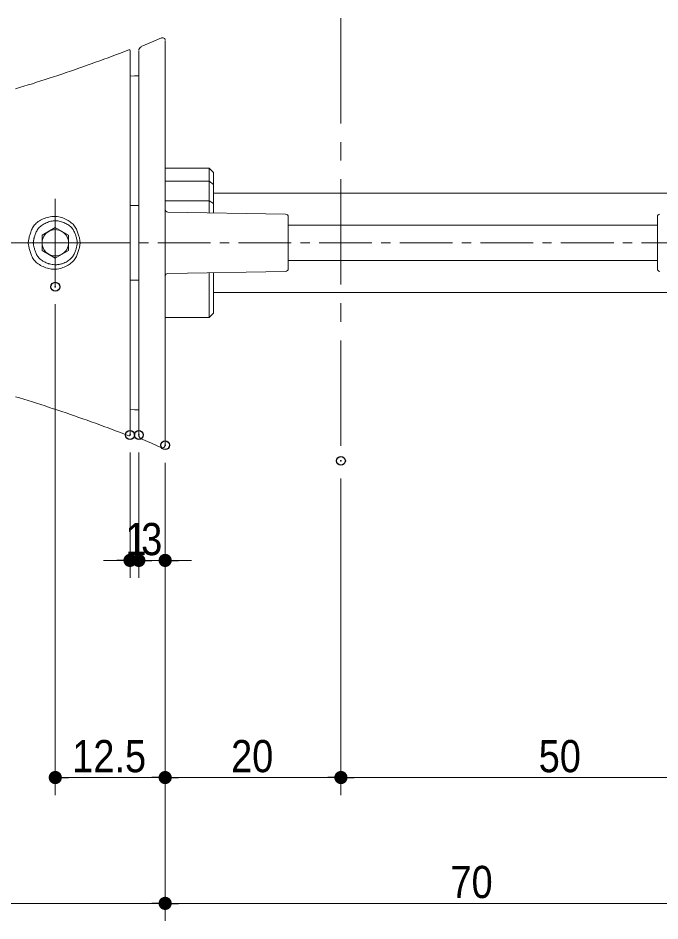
# Model space of a CAD drawing. Units: millimetres, scale not verified. Extents: x -606 to 606, y -304 to 304.
# Drawn here: x -221.9 to -148.9, y -168.3 to -65.5 of the extents above; entities that cross this region are included whole.
import ezdxf
from ezdxf.enums import TextEntityAlignment as Align

# ---------------------------------------------------------------- set-up
doc = ezdxf.new("R2010")
doc.units = ezdxf.units.MM
doc.header["$LTSCALE"] = 2
doc.header["$PDMODE"] = 32
doc.header["$PDSIZE"] = 1
doc.linetypes.add('USER1', pattern=[9.172222, 5.997222, -1.058333, 1.058333, -1.058333])
for name, color, linetype, lineweight in [('0-1_3一般', 7, 'Continuous', 15), ('0-2_2寸法-1', 7, 'Continuous', 5), ('0-3_0', 7, 'Continuous', 25)]:
    doc.layers.add(name, color=color, linetype=linetype, lineweight=lineweight)
doc.layers.add('0-4_Defpoints', color=7, linetype='Continuous')
doc.styles.add('ＭＳ Ｐゴシック', font='')
doc.styles.get('ＭＳ Ｐゴシック').set_extended_font_data('MS PGothic')

# ---------------------------------------------------------------- blocks, each defined once
blk = doc.blocks.new('_Dot')
at = {"layer": '0-3_0'}
blk.add_line((-1, 0), (-2, 0), dxfattribs=at)
for points in [[(0, 0), (-1, 0), (-0.992, 0.125)], [(0, 0), (-0.992, -0.125), (-1, 0)], [(0, 0), (-0.992, 0.125), (-0.969, 0.249)], [(0, 0), (-0.969, -0.249), (-0.992, -0.125)], [(0, 0), (-0.969, 0.249), (-0.93, 0.368)], [(0, 0), (-0.93, -0.368), (-0.969, -0.249)], [(0, 0), (-0.93, 0.368), (-0.876, 0.482)], [(0, 0), (-0.876, -0.482), (-0.93, -0.368)], [(0, 0), (-0.876, 0.482), (-0.809, 0.588)], [(0, 0), (-0.809, -0.588), (-0.876, -0.482)], [(0, 0), (-0.809, 0.588), (-0.729, 0.685)], [(0, 0), (-0.729, -0.685), (-0.809, -0.588)], [(0, 0), (-0.729, 0.685), (-0.637, 0.771)], [(0, 0), (-0.637, -0.771), (-0.729, -0.685)], [(0, 0), (-0.637, 0.771), (-0.536, 0.844)], [(0, 0), (-0.536, -0.844), (-0.637, -0.771)], [(0, 0), (-0.536, 0.844), (-0.426, 0.905)], [(0, 0), (-0.426, -0.905), (-0.536, -0.844)], [(0, 0), (-0.426, 0.905), (-0.309, 0.951)], [(0, 0), (-0.309, -0.951), (-0.426, -0.905)], [(0, 0), (-0.309, 0.951), (-0.187, 0.982)], [(0, 0), (-0.187, -0.982), (-0.309, -0.951)], [(0, 0), (-0.187, 0.982), (-0.063, 0.998)], [(0, 0), (-0.063, -0.998), (-0.187, -0.982)], [(0, 0), (-0.063, 0.998), (0.063, 0.998)], [(0, 0), (0.063, -0.998), (-0.063, -0.998)], [(0, 0), (0.063, 0.998), (0.187, 0.982)], [(0, 0), (0.187, 0.982), (0.309, 0.951)], [(0, 0), (0.309, 0.951), (0.426, 0.905)], [(0, 0), (0.426, 0.905), (0.536, 0.844)], [(0, 0), (0.536, 0.844), (0.637, 0.771)], [(0, 0), (0.637, 0.771), (0.729, 0.685)], [(0, 0), (0.729, 0.685), (0.809, 0.588)], [(0, 0), (0.809, 0.588), (0.876, 0.482)], [(0, 0), (0.876, 0.482), (0.93, 0.368)], [(0, 0), (0.93, 0.368), (0.969, 0.249)], [(0, 0), (0.969, 0.249), (0.992, 0.125)], [(0, 0), (0.992, 0.125), (1, 0)], [(0, 0), (0.187, -0.982), (0.063, -0.998)], [(0, 0), (0.309, -0.951), (0.187, -0.982)], [(0, 0), (0.426, -0.905), (0.309, -0.951)], [(0, 0), (0.536, -0.844), (0.426, -0.905)], [(0, 0), (0.637, -0.771), (0.536, -0.844)], [(0, 0), (0.729, -0.685), (0.637, -0.771)], [(0, 0), (0.809, -0.588), (0.729, -0.685)], [(0, 0), (0.876, -0.482), (0.809, -0.588)], [(0, 0), (0.93, -0.368), (0.876, -0.482)], [(0, 0), (0.969, -0.249), (0.93, -0.368)], [(0, 0), (0.992, -0.125), (0.969, -0.249)], [(0, 0), (1, 0), (0.992, -0.125)]]:
    blk.add_solid(points, dxfattribs=at)
blk = doc.blocks.new('グループ-4')
at = {"layer": '0-1_3一般', "linetype": 'USER1', "lineweight": 5}
for p, q in [((-77.845, -177.158), (-77.845, -172.158)), ((-77.845, -182.158), (-77.845, -177.158)), ((-82.845, -182.158), (-169.888, -182.158)), ((-77.845, -182.158), (-82.845, -182.158)), ((-77.845, -182.158), (-77.845, -187.158)), ((-77.845, -182.158), (-72.845, -182.158)), ((-72.845, -182.158), (198.931, -182.158)), ((-77.845, -187.158), (-77.845, -192.158))]:
    blk.add_line(p, q, dxfattribs=at)

msp = doc.modelspace()

# ---------------------------------------------------------------- linework, layer by layer
at = {"layer": '0-1_3一般', "linetype": 'USER1', "lineweight": 5}
msp.add_line((-185.173, -65.499), (-185.173, -115.893), dxfattribs=at)
at = {"layer": '0-1_3一般'}
for p, q in [((-209.31, -69.139), (-209.31, -69.115)), ((-209.307, -69.116), (-209.31, -69.116)), ((-208.173, -69.267), (-208.173, -69.278)), ((-205.173, -69.208), (-205.173, -69.244)), ((-205.173, -69.244), (-205.173, -82.939)), ((-208.173, -83.279), (-208.173, -70.365)), ((-208.673, -72.079), (-209.184, -72.117)), ((-208.173, -72.079), (-208.673, -72.079)), ((-200.173, -82.579), (-205.173, -82.579)), ((-205.173, -82.939), (-205.173, -99.219)), ((-199.673, -83.079), (-200.173, -82.579)), ((-200.173, -84.051), (-200.173, -82.579)), ((-199.673, -83.079), (-199.673, -84.438)), ((-208.173, -98.879), (-208.173, -83.279)), ((-205.173, -84.051), (-200.173, -84.051)), ((-205.173, -86.299), (-200.173, -86.299)), ((-200.173, -87.669), (-200.173, -86.299)), ((-199.673, -85.422), (-140.673, -85.422)), ((-208.673, -86.829), (-209.173, -86.829)), ((-208.173, -86.829), (-208.673, -86.829)), ((-199.673, -86.619), (-199.673, -87.677)), ((-191.467, -87.824), (-204.878, -87.585)), ((-191.173, -88.124), (-191.173, -94.035)), ((-149.173, -91.079), (-149.173, -88.124)), ((-217.673, -89.347), (-219.173, -90.213)), ((-149.173, -89.079), (-191.173, -89.079)), ((-149.173, -94.035), (-149.173, -91.079)), ((-217.673, -92.811), (-216.173, -91.945)), ((-191.173, -93.079), (-149.173, -93.079)), ((-204.878, -94.574), (-191.467, -94.335)), ((-200.173, -99.579), (-200.173, -94.49)), ((-199.673, -94.481), (-199.673, -99.079)), ((-209.173, -95.329), (-208.673, -95.329)), ((-208.673, -95.329), (-208.173, -95.329)), ((-199.673, -96.736), (-140.673, -96.736)), ((-208.173, -111.794), (-208.173, -98.879)), ((-205.173, -99.219), (-205.173, -112.915)), ((-205.173, -99.579), (-200.173, -99.579)), ((-200.173, -99.579), (-199.673, -99.079)), ((-209.184, -110.042), (-208.673, -110.079)), ((-208.673, -110.079), (-208.173, -110.079)), ((-208.173, -112.881), (-208.173, -111.794)), ((-209.31, -113.044), (-209.31, -113.019)), ((-209.185, -112.999), (-209.183, -112.995)), ((-205.173, -114.042), (-205.173, -114.032))]:
    msp.add_line(p, q, dxfattribs=at)
for points in [[(-205.578, -67.755), (-206.732, -68.255), (-207.885, -68.755)], [(-205.173, -68.127), (-205.173, -68.127), (-205.173, -68.129), (-205.173, -68.134), (-205.173, -68.141), (-205.173, -68.149), (-205.173, -68.161), (-205.173, -68.174), (-205.173, -68.189), (-205.173, -68.207), (-205.173, -68.227), (-205.173, -68.249), (-205.173, -68.273), (-205.173, -68.299), (-205.173, -68.327), (-205.173, -68.358), (-205.173, -68.391), (-205.173, -68.426), (-205.173, -68.461), (-205.173, -68.497), (-205.173, -68.533), (-205.173, -68.568), (-205.173, -68.604), (-205.173, -68.639), (-205.173, -68.675), (-205.173, -68.71), (-205.173, -68.746), (-205.173, -68.781), (-205.173, -68.817), (-205.173, -68.853), (-205.173, -68.888), (-205.173, -68.924), (-205.173, -68.959), (-205.173, -68.995), (-205.173, -69.03), (-205.173, -69.066), (-205.173, -69.101), (-205.173, -69.137), (-205.173, -69.173), (-205.173, -69.208)], [(-222.217, -73.563), (-221.733, -73.416), (-221.249, -73.268), (-220.766, -73.118), (-220.284, -72.967), (-219.801, -72.814), (-219.32, -72.66), (-218.839, -72.505), (-218.358, -72.348), (-217.877, -72.19), (-217.398, -72.031), (-216.918, -71.87), (-216.439, -71.708), (-215.961, -71.544), (-215.483, -71.38), (-215.005, -71.214), (-214.528, -71.046), (-214.051, -70.877), (-213.575, -70.707), (-213.099, -70.535), (-212.624, -70.363), (-212.149, -70.188), (-211.675, -70.013), (-211.201, -69.836), (-210.728, -69.658), (-210.255, -69.478), (-209.782, -69.297), (-209.31, -69.115)], [(-209.183, -69.163), (-209.185, -69.16), (-209.187, -69.157), (-209.189, -69.154), (-209.192, -69.151), (-209.194, -69.148), (-209.196, -69.146), (-209.199, -69.143), (-209.202, -69.141), (-209.204, -69.138), (-209.207, -69.136), (-209.21, -69.134), (-209.213, -69.132), (-209.216, -69.13), (-209.219, -69.128), (-209.222, -69.127), (-209.225, -69.125), (-209.229, -69.124), (-209.232, -69.122), (-209.236, -69.121), (-209.239, -69.12), (-209.243, -69.119), (-209.246, -69.118), (-209.25, -69.117), (-209.253, -69.116), (-209.257, -69.115), (-209.261, -69.115), (-209.264, -69.114), (-209.268, -69.114), (-209.271, -69.113), (-209.275, -69.113), (-209.278, -69.113), (-209.282, -69.113), (-209.285, -69.113), (-209.289, -69.113), (-209.292, -69.114), (-209.296, -69.114), (-209.3, -69.114), (-209.303, -69.115), (-209.307, -69.116)], [(-209.173, -69.207), (-209.173, -91.079), (-209.173, -112.951)], [(-208.173, -70.365), (-208.173, -70.326), (-208.173, -70.287), (-208.173, -70.248), (-208.173, -70.209), (-208.173, -70.171), (-208.173, -70.132), (-208.173, -70.093), (-208.173, -70.054), (-208.173, -70.016), (-208.173, -69.977), (-208.173, -69.938), (-208.173, -69.899), (-208.173, -69.86), (-208.173, -69.822), (-208.173, -69.783), (-208.173, -69.744), (-208.173, -69.705), (-208.173, -69.666), (-208.173, -69.628), (-208.173, -69.589), (-208.173, -69.55), (-208.173, -69.511), (-208.173, -69.475), (-208.173, -69.441), (-208.173, -69.409), (-208.173, -69.381), (-208.173, -69.356), (-208.173, -69.333), (-208.173, -69.313), (-208.173, -69.296), (-208.173, -69.281), (-208.173, -69.27), (-208.173, -69.261), (-208.173, -69.255), (-208.173, -69.252), (-208.173, -69.251), (-208.173, -69.254), (-208.173, -69.259), (-208.173, -69.267)], [(-220.761, -91.078), (-220.75, -90.99), (-220.736, -90.9), (-220.719, -90.808), (-220.7, -90.712), (-220.679, -90.614), (-220.655, -90.514), (-220.628, -90.411), (-220.598, -90.305), (-220.567, -90.196), (-220.532, -90.085), (-220.495, -89.971), (-220.455, -89.855), (-220.413, -89.735), (-220.369, -89.614), (-220.318, -89.493), (-220.26, -89.376), (-220.193, -89.263), (-220.117, -89.154), (-220.033, -89.05), (-219.941, -88.949), (-219.84, -88.853), (-219.731, -88.761), (-219.613, -88.673), (-219.487, -88.589), (-219.352, -88.509), (-219.21, -88.434), (-219.058, -88.363), (-218.898, -88.295), (-218.735, -88.235), (-218.571, -88.184), (-218.409, -88.143), (-218.247, -88.111), (-218.085, -88.088), (-217.924, -88.075), (-217.763, -88.072), (-217.603, -88.078), (-217.444, -88.093), (-217.285, -88.118), (-217.126, -88.153)], [(-217.126, -88.153), (-216.968, -88.197), (-216.811, -88.25), (-216.654, -88.313), (-216.501, -88.383), (-216.356, -88.456), (-216.219, -88.534), (-216.09, -88.615), (-215.968, -88.699), (-215.854, -88.788), (-215.748, -88.88), (-215.649, -88.977), (-215.559, -89.077), (-215.476, -89.181), (-215.401, -89.288), (-215.333, -89.4), (-215.274, -89.515), (-215.222, -89.634), (-215.175, -89.754), (-215.132, -89.871), (-215.092, -89.985), (-215.054, -90.097), (-215.02, -90.207), (-214.989, -90.314), (-214.961, -90.419), (-214.935, -90.52), (-214.913, -90.62), (-214.894, -90.717), (-214.878, -90.811), (-214.865, -90.903), (-214.856, -90.992), (-214.849, -91.079), (-214.849, -91.079)], [(-218.167, -88.635), (-218.303, -88.668), (-218.439, -88.709), (-218.576, -88.756), (-218.709, -88.81), (-218.836, -88.867), (-218.956, -88.928), (-219.07, -88.992), (-219.177, -89.06), (-219.277, -89.132), (-219.37, -89.208), (-219.457, -89.287), (-219.537, -89.369), (-219.61, -89.456), (-219.677, -89.546), (-219.737, -89.64), (-219.79, -89.737), (-219.837, -89.838), (-219.879, -89.94), (-219.918, -90.04), (-219.955, -90.137), (-219.988, -90.233), (-220.019, -90.326), (-220.047, -90.417), (-220.073, -90.505), (-220.095, -90.592), (-220.115, -90.676), (-220.132, -90.759), (-220.146, -90.839), (-220.158, -90.916), (-220.167, -90.992), (-220.173, -91.065), (-220.173, -91.065)], [(-215.173, -91.063), (-215.178, -90.989), (-215.187, -90.914), (-215.198, -90.837), (-215.212, -90.757), (-215.229, -90.676), (-215.248, -90.592), (-215.27, -90.507), (-215.295, -90.419), (-215.323, -90.33), (-215.353, -90.238), (-215.386, -90.145), (-215.422, -90.049), (-215.461, -89.952), (-215.502, -89.852), (-215.548, -89.753), (-215.6, -89.658), (-215.658, -89.565), (-215.722, -89.477), (-215.793, -89.391), (-215.87, -89.309), (-215.953, -89.23), (-216.042, -89.154), (-216.138, -89.082), (-216.24, -89.013), (-216.348, -88.948), (-216.462, -88.886), (-216.582, -88.827), (-216.709, -88.772), (-216.839, -88.722), (-216.969, -88.679), (-217.101, -88.644), (-217.232, -88.617), (-217.364, -88.597), (-217.497, -88.584), (-217.63, -88.58), (-217.763, -88.582), (-217.897, -88.592), (-218.032, -88.61), (-218.167, -88.635)], [(-216.173, -91.945), (-216.173, -90.213), (-217.673, -89.347)], [(-220.075, -90.389), (-220.173, -91.079), (-220.166, -91.254)], [(-219.173, -90.213), (-219.173, -91.945), (-217.673, -92.811)], [(-218.41, -94.016), (-218.573, -93.974), (-218.736, -93.923), (-218.9, -93.862), (-219.06, -93.795), (-219.211, -93.723), (-219.354, -93.648), (-219.489, -93.568), (-219.615, -93.484), (-219.732, -93.396), (-219.842, -93.304), (-219.942, -93.207), (-220.035, -93.107), (-220.119, -93.002), (-220.194, -92.894), (-220.261, -92.781), (-220.32, -92.664), (-220.37, -92.542), (-220.415, -92.421), (-220.457, -92.301), (-220.496, -92.185), (-220.533, -92.071), (-220.567, -91.96), (-220.599, -91.851), (-220.629, -91.745), (-220.655, -91.642), (-220.679, -91.541), (-220.701, -91.443), (-220.72, -91.348), (-220.736, -91.255), (-220.75, -91.165), (-220.761, -91.078)], [(-220.173, -91.065), (-220.167, -91.139), (-220.159, -91.216), (-220.148, -91.294), (-220.135, -91.375), (-220.118, -91.458), (-220.099, -91.543), (-220.077, -91.631), (-220.053, -91.72), (-220.025, -91.812), (-219.995, -91.906), (-219.962, -92.002), (-219.926, -92.101), (-219.887, -92.202), (-219.846, -92.305), (-219.799, -92.407), (-219.746, -92.506), (-219.686, -92.601), (-219.62, -92.692), (-219.546, -92.779), (-219.466, -92.863), (-219.379, -92.943), (-219.285, -93.02), (-219.185, -93.092), (-219.077, -93.161), (-218.963, -93.226), (-218.842, -93.288), (-218.715, -93.346), (-218.58, -93.4), (-218.442, -93.448), (-218.305, -93.489), (-218.169, -93.523), (-218.032, -93.548), (-217.897, -93.566), (-217.762, -93.576), (-217.627, -93.579), (-217.493, -93.574), (-217.36, -93.561), (-217.227, -93.541), (-217.094, -93.513)], [(-214.849, -91.079), (-214.856, -91.166), (-214.865, -91.255), (-214.878, -91.347), (-214.894, -91.442), (-214.913, -91.539), (-214.935, -91.638), (-214.961, -91.74), (-214.989, -91.845), (-215.02, -91.952), (-215.054, -92.061), (-215.092, -92.174), (-215.132, -92.288), (-215.176, -92.405), (-215.222, -92.525), (-215.274, -92.644), (-215.334, -92.759), (-215.401, -92.871), (-215.476, -92.978), (-215.559, -93.082), (-215.65, -93.182), (-215.748, -93.279), (-215.855, -93.371), (-215.969, -93.46), (-216.09, -93.544), (-216.22, -93.625), (-216.357, -93.703), (-216.502, -93.776), (-216.655, -93.846), (-216.812, -93.909), (-216.969, -93.962), (-217.127, -94.006), (-217.286, -94.041), (-217.445, -94.065), (-217.604, -94.081), (-217.765, -94.087), (-217.925, -94.083), (-218.086, -94.07), (-218.248, -94.048), (-218.41, -94.016)], [(-217.094, -93.513), (-216.962, -93.477), (-216.831, -93.434), (-216.7, -93.383), (-216.572, -93.327), (-216.451, -93.267), (-216.336, -93.204), (-216.228, -93.137), (-216.126, -93.067), (-216.03, -92.994), (-215.94, -92.917), (-215.857, -92.837), (-215.78, -92.754), (-215.71, -92.667), (-215.646, -92.577), (-215.588, -92.484), (-215.536, -92.387), (-215.491, -92.286), (-215.451, -92.186), (-215.413, -92.087), (-215.378, -91.99), (-215.345, -91.895), (-215.316, -91.803), (-215.289, -91.712), (-215.265, -91.624), (-215.243, -91.537), (-215.225, -91.453), (-215.209, -91.371), (-215.196, -91.291), (-215.185, -91.213), (-215.178, -91.137), (-215.173, -91.063)], [(-218.496, -93.44), (-218.445, -93.457), (-217.673, -93.579)], [(-217.673, -93.579), (-216.9, -93.457), (-216.704, -93.384)], [(-209.31, -113.044), (-209.782, -112.862), (-210.255, -112.681), (-210.728, -112.501), (-211.201, -112.323), (-211.675, -112.146), (-212.149, -111.97), (-212.624, -111.796), (-213.099, -111.623), (-213.575, -111.451), (-214.051, -111.281), (-214.528, -111.112), (-215.005, -110.945), (-215.483, -110.779), (-215.961, -110.614), (-216.439, -110.451), (-216.918, -110.289), (-217.398, -110.128), (-217.877, -109.969), (-218.358, -109.81), (-218.839, -109.654), (-219.32, -109.499), (-219.801, -109.345), (-220.284, -109.192), (-220.766, -109.041), (-221.249, -108.891), (-221.733, -108.742), (-222.217, -108.595)], [(-209.31, -113.042), (-209.307, -113.043), (-209.303, -113.044), (-209.3, -113.044), (-209.296, -113.045), (-209.292, -113.045), (-209.289, -113.045), (-209.285, -113.045), (-209.282, -113.045), (-209.278, -113.045), (-209.275, -113.045), (-209.271, -113.045), (-209.268, -113.045), (-209.264, -113.044), (-209.261, -113.044), (-209.257, -113.043), (-209.253, -113.043), (-209.25, -113.042), (-209.246, -113.041), (-209.243, -113.04), (-209.239, -113.039), (-209.236, -113.038), (-209.232, -113.036), (-209.229, -113.035), (-209.225, -113.033), (-209.222, -113.032), (-209.219, -113.03), (-209.216, -113.028), (-209.213, -113.026), (-209.21, -113.024), (-209.207, -113.022), (-209.204, -113.02), (-209.202, -113.018), (-209.199, -113.015), (-209.196, -113.013), (-209.194, -113.01), (-209.192, -113.007), (-209.189, -113.005), (-209.187, -113.002), (-209.185, -112.999)], [(-205.173, -112.915), (-205.173, -112.954), (-205.173, -112.993), (-205.173, -113.033), (-205.173, -113.072), (-205.173, -113.111), (-205.173, -113.151), (-205.173, -113.19), (-205.173, -113.229), (-205.173, -113.269), (-205.173, -113.308), (-205.173, -113.347), (-205.173, -113.387), (-205.173, -113.426), (-205.173, -113.465), (-205.173, -113.505), (-205.173, -113.544), (-205.173, -113.583), (-205.173, -113.623), (-205.173, -113.662), (-205.173, -113.701), (-205.173, -113.741), (-205.173, -113.78), (-205.173, -113.818), (-205.173, -113.854), (-205.173, -113.886), (-205.173, -113.916), (-205.173, -113.943), (-205.173, -113.967), (-205.173, -113.988), (-205.173, -114.006), (-205.173, -114.021), (-205.173, -114.034), (-205.173, -114.044), (-205.173, -114.051), (-205.173, -114.054), (-205.173, -114.056), (-205.173, -114.054), (-205.173, -114.049), (-205.173, -114.042)], [(-207.885, -113.404), (-206.732, -113.904), (-205.578, -114.403)]]:
    msp.add_lwpolyline(points, dxfattribs=at)
msp.add_lwpolyline([(-199.673, -86.619), (-200.173, -86.299), (-200.173, -84.051), (-199.673, -84.438)], close=True, dxfattribs=at)
for centre, radius, start, end in [((-205.473, -68.036), 0.3, 0.0002, 123.33354), ((-207.673, -69.207), 0.5, 118.03624, 179.99991), ((-204.873, -87.285), 0.3, 180, 268.97697), ((-191.473, -88.124), 0.3, 0, 88.97697), ((-148.873, -88.124), 0.3, 91.02303, 180), ((-217.673, -91.079), 1.5, 120, 180), ((-217.673, -91.079), 1.5, 60, 120), ((-217.673, -91.079), 1.5, 0, 60), ((-217.673, -91.079), 1.5, 180, 240), ((-217.673, -91.079), 1.5, 300, 0), ((-217.673, -91.079), 1.5, 240, 300), ((-191.473, -94.035), 0.3, 271.02303, 0), ((-148.873, -94.035), 0.3, 180, 268.97697), ((-204.873, -94.874), 0.3, 91.02303, 180), ((-207.673, -112.951), 0.5, 180.00009, 241.46836), ((-205.473, -114.122), 0.3, 247.91108, 359.9998)]:
    msp.add_arc(centre, radius, start, end, dxfattribs=at)
at = {"layer": '0-2_2寸法-1'}
for p, q in [((-217.673, -98.079), (-217.673, -153.943)), ((-209.173, -114.951), (-209.173, -129.229)), ((-208.173, -114.951), (-208.173, -129.229)), ((-208.173, -114.951), (-208.173, -129.229)), ((-205.173, -116.122), (-205.173, -153.943)), ((-205.173, -116.122), (-205.173, -168.266)), ((-205.173, -116.122), (-205.173, -168.266)), ((-205.173, -116.122), (-205.173, -129.229)), ((-205.173, -116.122), (-205.173, -153.943)), ((-185.173, -117.893), (-185.173, -153.943)), ((-185.173, -117.893), (-185.173, -153.943)), ((-210.673, -127.229), (-212.174, -127.229)), ((-209.673, -127.229), (-211.174, -127.229)), ((-208.173, -127.229), (-209.173, -127.229)), ((-208.173, -127.229), (-205.173, -127.229)), ((-206.672, -127.229), (-205.171, -127.229)), ((-203.672, -127.229), (-202.171, -127.229)), ((-206.673, -151.943), (-216.172, -151.943)), ((-203.672, -151.943), (-186.673, -151.943)), ((-183.672, -151.943), (-136.673, -151.943)), ((-206.673, -166.266), (-258.172, -166.266)), ((-136.673, -166.266), (-203.672, -166.266))]:
    msp.add_line(p, q, dxfattribs=at)
at = {"layer": '0-4_Defpoints'}
for p in [(-217.673, -96.079), (-209.173, -112.951), (-208.173, -112.951), (-205.173, -114.122), (-185.173, -115.893), (-209.173, -127.229), (-205.173, -127.229), (-217.673, -151.943), (-185.173, -151.943), (-205.173, -166.266)]:
    msp.add_point(p, dxfattribs=at)

# ---------------------------------------------------------------- block references
at = {"layer": '0-1_3一般', "xscale": 0.5, "yscale": 0.5}
msp.add_blockref('グループ-4', (-178.75, 0), dxfattribs=at)
at = {"layer": '0-2_2寸法-1', "xscale": 0.7503418, "yscale": 0.7503418}
for p in [(-209.173, -127.229), (-208.173, -127.229), (-205.173, -151.943), (-185.173, -151.943), (-205.173, -166.266)]:
    msp.add_blockref('_Dot', p, dxfattribs=at)
at = {"layer": '0-2_2寸法-1', "xscale": 0.7503418, "yscale": 0.7503418, "rotation": 180}
for p in [(-208.173, -127.229), (-205.173, -127.229), (-217.673, -151.943), (-205.173, -151.943), (-185.173, -151.943), (-205.173, -166.266)]:
    msp.add_blockref('_Dot', p, dxfattribs=at)

# ---------------------------------------------------------------- texts
at = {"layer": '0-2_2寸法-1', "style": 'ＭＳ Ｐゴシック', "width": 0.9}
for s, p in [('1', (-209.699, -127.725)), ('3', (-207.902, -127.734)), ('12.5', (-215.744, -152.439)), ('20', (-197.671, -152.439)), ('50', (-162.671, -152.439)), ('70', (-172.71, -166.762))]:
    msp.add_text(s, height=3.666, dxfattribs=at).set_placement(p, align=Align.BOTTOM_LEFT)

doc.saveas('drawing.dxf')
